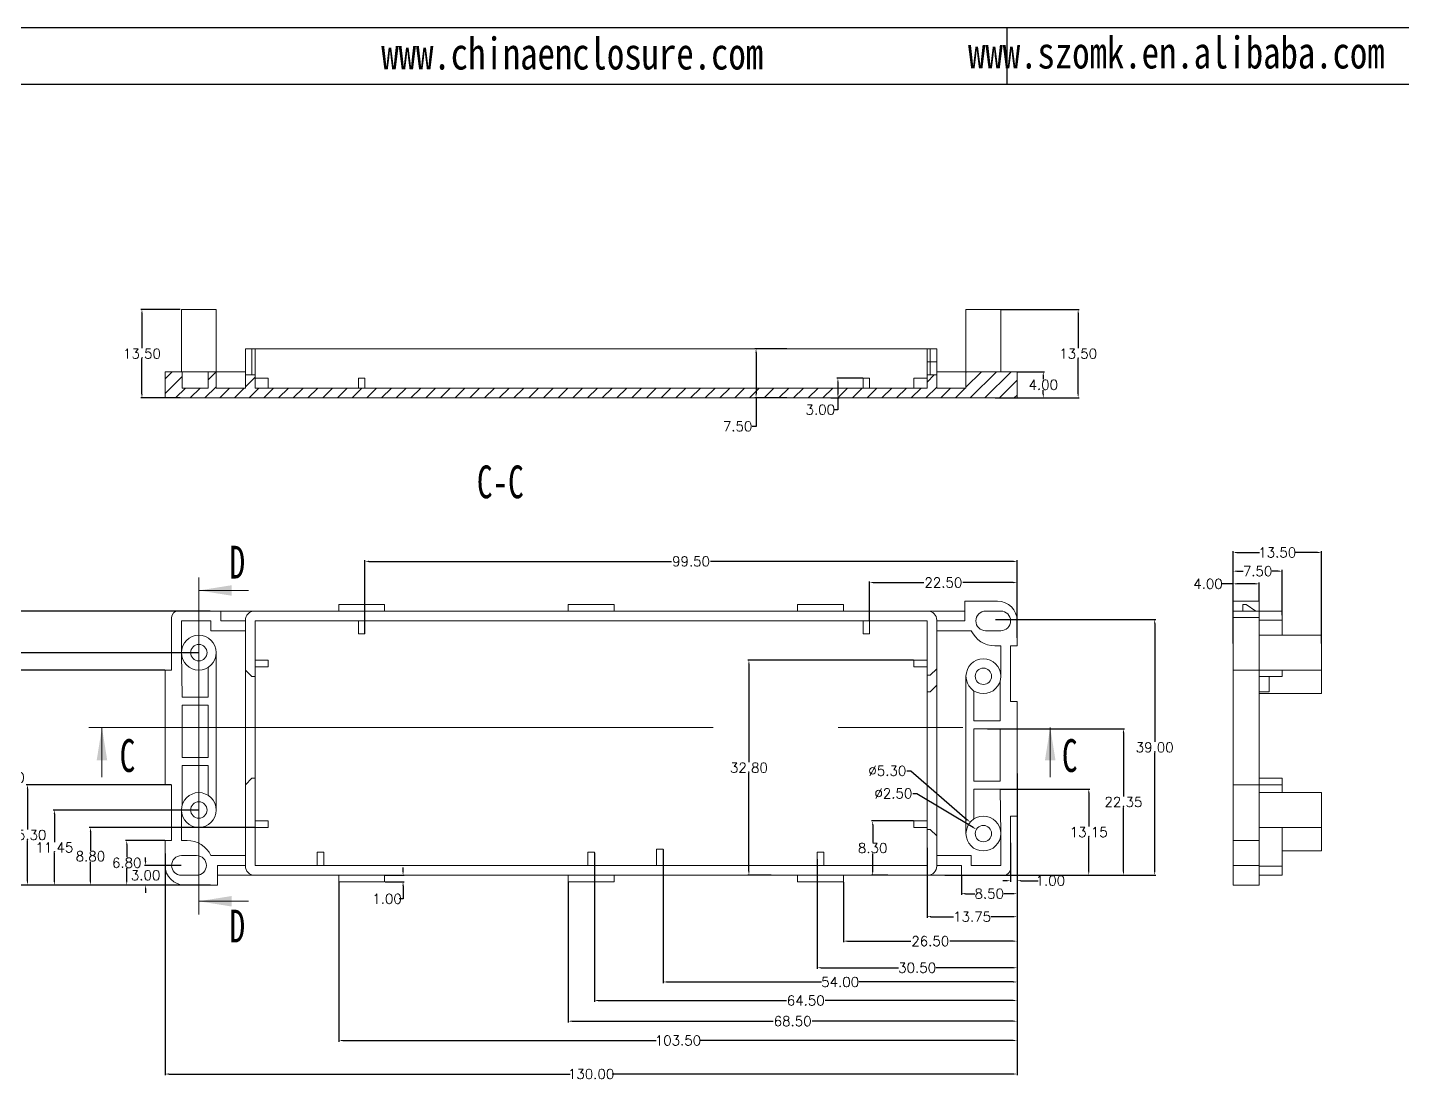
# Model space of a CAD drawing. Header units: inches. Extents: x 1696 to 3185, y 390 to 766.
# Drawn here: x 2166.4 to 2376.2, y 591.9 to 752.5 of the extents above; entities that cross this region are included whole.
import ezdxf

# ---------------------------------------------------------------- set-up
doc = ezdxf.new("R2010")
doc.units = ezdxf.units.IN
doc.header["$LTSCALE"] = 15
doc.linetypes.add('CENTER', pattern=[10.16, 6.35, -1.27, 1.27, -1.27])
doc.layers.add('文字', color=81, linetype='Continuous')
doc.styles.add('SLDTEXTSTYLE6', font='TXT', dxfattribs={"width": 0.7})
doc.styles.get("Standard").update_dxf_attribs({"font": 'txt', "bigfont": 'gbcbig.shx'})
doc.styles.add('宋体', font='', dxfattribs={"width": 0.8, "height": 3.5})
doc.styles.get('宋体').set_extended_font_data('SimSun')
doc.dimstyles.new('2', dxfattribs={"dimtxt": 1.5, "dimasz": 0.6, "dimexe": 0.18, "dimexo": 0.0625, "dimgap": 0.09, "dimtad": 0, "dimtih": 1, "dimtoh": 1, "dimzin": 0, "dimdsep": 46, "dimtxsty": 'Standard', "dimcen": 0, "dimadec": 0, "dimazin": 2, "dimtfac": 1, "dimtofl": 0, "dimtmove": 0, "dimatfit": 3, "dimfxl": 1, "dimtolj": 1, "dimtzin": 0, "dimarcsym": 0})

# ---------------------------------------------------------------- blocks, each defined once
blk = doc.blocks.new('*D317')
at = {"color": 0, "lineweight": -2}
for p, q in [((2350.31, 667.64), (2348.58, 667.64)), ((2350.31, 665.05), (2350.31, 667.82)), ((2353.71, 667.64), (2350.91, 667.64)), ((2354.31, 665.05), (2354.31, 667.82))]:
    blk.add_line(p, q, dxfattribs=at)
at = {"color": 0}
for points in [[(2350.91, 667.74), (2350.91, 667.54), (2350.31, 667.64)], [(2353.71, 667.74), (2353.71, 667.54), (2354.31, 667.64)]]:
    blk.add_solid(points, dxfattribs=at)
at = {"layer": 'Defpoints', "color": 0}
for p in [(2354.31, 667.64), (2350.31, 664.99), (2354.31, 664.99)]:
    blk.add_point(p, dxfattribs=at)
at = {"color": 0, "insert": (2346.49, 667.64), "char_height": 1.5, "attachment_point": 5}
blk.add_mtext('\\A1;4.00', dxfattribs=at)
blk = doc.blocks.new('*D318')
at = {"color": 0, "lineweight": -2}
for p, q in [((2350.31, 661.59), (2350.31, 669.75)), ((2350.91, 669.57), (2351.85, 669.57)), ((2357.21, 669.57), (2356.28, 669.57)), ((2357.81, 662.85), (2357.81, 669.75))]:
    blk.add_line(p, q, dxfattribs=at)
at = {"color": 0}
for points in [[(2350.91, 669.67), (2350.91, 669.47), (2350.31, 669.57)], [(2357.21, 669.67), (2357.21, 669.47), (2357.81, 669.57)]]:
    blk.add_solid(points, dxfattribs=at)
at = {"layer": 'Defpoints', "color": 0}
for p in [(2357.81, 669.57), (2350.31, 661.52), (2357.81, 662.79)]:
    blk.add_point(p, dxfattribs=at)
at = {"color": 0, "insert": (2354.06, 669.57), "char_height": 1.5, "attachment_point": 5}
blk.add_mtext('\\A1;7.50', dxfattribs=at)
blk = doc.blocks.new('*D319')
at = {"color": 0, "lineweight": -2}
for p, q in [((2350.31, 658.55), (2350.31, 672.6)), ((2350.91, 672.42), (2354.35, 672.42)), ((2363.21, 672.42), (2359.78, 672.42)), ((2363.81, 658.55), (2363.81, 672.6))]:
    blk.add_line(p, q, dxfattribs=at)
at = {"color": 0}
for points in [[(2350.91, 672.52), (2350.91, 672.32), (2350.31, 672.42)], [(2363.21, 672.52), (2363.21, 672.32), (2363.81, 672.42)]]:
    blk.add_solid(points, dxfattribs=at)
at = {"layer": 'Defpoints', "color": 0}
for p in [(2363.81, 672.42), (2350.31, 658.49), (2363.81, 658.49)]:
    blk.add_point(p, dxfattribs=at)
at = {"color": 0, "insert": (2357.06, 672.42), "char_height": 1.5, "attachment_point": 5}
blk.add_mtext('\\A1;13.50', dxfattribs=at)
blk = doc.blocks.new('*D325')
at = {"color": 0, "lineweight": -2}
for p, q in [((2294.87, 662.05), (2294.87, 668.01)), ((2295.47, 667.83), (2303.16, 667.83)), ((2316.77, 667.83), (2309.09, 667.83)), ((2317.37, 660.15), (2317.37, 668.01))]:
    blk.add_line(p, q, dxfattribs=at)
at = {"color": 0}
for points in [[(2295.47, 667.93), (2295.47, 667.73), (2294.87, 667.83)], [(2316.77, 667.93), (2316.77, 667.73), (2317.37, 667.83)]]:
    blk.add_solid(points, dxfattribs=at)
at = {"layer": 'Defpoints', "color": 0}
for p in [(2294.87, 667.83), (2294.87, 661.99), (2317.37, 660.09)]:
    blk.add_point(p, dxfattribs=at)
at = {"color": 0, "insert": (2306.12, 667.83), "char_height": 1.5, "attachment_point": 5}
blk.add_mtext('\\A1;22.50', dxfattribs=at)
blk = doc.blocks.new('*D326')
at = {"color": 0, "lineweight": -2}
for p, q in [((2217.87, 660.05), (2217.87, 671.24)), ((2218.47, 671.06), (2264.66, 671.06)), ((2316.77, 671.06), (2270.59, 671.06)), ((2317.37, 659.4), (2317.37, 671.24))]:
    blk.add_line(p, q, dxfattribs=at)
at = {"color": 0}
for points in [[(2218.47, 671.16), (2218.47, 670.96), (2217.87, 671.06)], [(2316.77, 671.16), (2316.77, 670.96), (2317.37, 671.06)]]:
    blk.add_solid(points, dxfattribs=at)
at = {"layer": 'Defpoints', "color": 0}
for p in [(2217.87, 671.06), (2217.87, 659.99), (2317.37, 659.33)]:
    blk.add_point(p, dxfattribs=at)
at = {"color": 0, "insert": (2267.62, 671.06), "char_height": 1.5, "attachment_point": 5}
blk.add_mtext('\\A1;99.50', dxfattribs=at)
blk = doc.blocks.new('*D327')
at = {"color": 0, "lineweight": -2}
for p, q in [((2317.37, 632.13), (2317.37, 622.18)), ((2316.37, 628.13), (2316.37, 622.18)), ((2315.77, 622.36), (2315.17, 622.36)), ((2317.97, 622.36), (2320.6, 622.36))]:
    blk.add_line(p, q, dxfattribs=at)
at = {"color": 0}
for points in [[(2315.77, 622.46), (2315.77, 622.26), (2316.37, 622.36)], [(2317.97, 622.46), (2317.97, 622.26), (2317.37, 622.36)]]:
    blk.add_solid(points, dxfattribs=at)
at = {"layer": 'Defpoints', "color": 0}
for p in [(2317.37, 632.19), (2316.37, 628.19), (2316.37, 622.36)]:
    blk.add_point(p, dxfattribs=at)
at = {"color": 0, "insert": (2322.44, 622.36), "char_height": 1.5, "attachment_point": 5}
blk.add_mtext('\\A1;1.00', dxfattribs=at)
blk = doc.blocks.new('*D328')
at = {"color": 0, "lineweight": -2}
for p, q in [((2317.37, 635.96), (2317.37, 620.2)), ((2308.87, 623.13), (2308.87, 620.2)), ((2309.47, 620.38), (2310.91, 620.38)), ((2316.77, 620.38), (2315.34, 620.38))]:
    blk.add_line(p, q, dxfattribs=at)
at = {"color": 0}
for points in [[(2309.47, 620.48), (2309.47, 620.28), (2308.87, 620.38)], [(2316.77, 620.48), (2316.77, 620.28), (2317.37, 620.38)]]:
    blk.add_solid(points, dxfattribs=at)
at = {"layer": 'Defpoints', "color": 0}
for p in [(2317.37, 636.02), (2308.87, 623.19), (2308.87, 620.38)]:
    blk.add_point(p, dxfattribs=at)
at = {"color": 0, "insert": (2313.12, 620.38), "char_height": 1.5, "attachment_point": 5}
blk.add_mtext('\\A1;8.50', dxfattribs=at)
blk = doc.blocks.new('*D329')
at = {"color": 0, "lineweight": -2}
for p, q in [((2317.37, 634.78), (2317.37, 616.69)), ((2303.62, 627.38), (2303.62, 616.69)), ((2304.22, 616.87), (2307.66, 616.87)), ((2316.77, 616.87), (2313.34, 616.87))]:
    blk.add_line(p, q, dxfattribs=at)
at = {"color": 0}
for points in [[(2304.22, 616.97), (2304.22, 616.77), (2303.62, 616.87)], [(2316.77, 616.97), (2316.77, 616.77), (2317.37, 616.87)]]:
    blk.add_solid(points, dxfattribs=at)
at = {"layer": 'Defpoints', "color": 0}
for p in [(2317.37, 634.84), (2303.62, 627.44), (2303.62, 616.87)]:
    blk.add_point(p, dxfattribs=at)
at = {"color": 0, "insert": (2310.5, 616.87), "char_height": 1.5, "attachment_point": 5}
blk.add_mtext('\\A1;13.75', dxfattribs=at)
blk = doc.blocks.new('*D330')
at = {"color": 0, "lineweight": -2}
for p, q in [((2317.37, 634.78), (2317.37, 612.96)), ((2290.87, 622.13), (2290.87, 612.96)), ((2291.47, 613.14), (2301.16, 613.14)), ((2316.77, 613.14), (2307.09, 613.14))]:
    blk.add_line(p, q, dxfattribs=at)
at = {"color": 0}
for points in [[(2291.47, 613.24), (2291.47, 613.04), (2290.87, 613.14)], [(2316.77, 613.24), (2316.77, 613.04), (2317.37, 613.14)]]:
    blk.add_solid(points, dxfattribs=at)
at = {"layer": 'Defpoints', "color": 0}
for p in [(2317.37, 634.84), (2290.87, 622.19), (2290.87, 613.14)]:
    blk.add_point(p, dxfattribs=at)
at = {"color": 0, "insert": (2304.12, 613.14), "char_height": 1.5, "attachment_point": 5}
blk.add_mtext('\\A1;26.50', dxfattribs=at)
blk = doc.blocks.new('*D331')
at = {"color": 0, "lineweight": -2}
for p, q in [((2317.37, 635.96), (2317.37, 608.9)), ((2286.87, 625.63), (2286.87, 608.9)), ((2287.47, 609.08), (2299.28, 609.08)), ((2316.77, 609.08), (2304.96, 609.08))]:
    blk.add_line(p, q, dxfattribs=at)
at = {"color": 0}
for points in [[(2287.47, 609.18), (2287.47, 608.98), (2286.87, 609.08)], [(2316.77, 609.18), (2316.77, 608.98), (2317.37, 609.08)]]:
    blk.add_solid(points, dxfattribs=at)
at = {"layer": 'Defpoints', "color": 0}
for p in [(2317.37, 636.02), (2286.87, 625.69), (2286.87, 609.08)]:
    blk.add_point(p, dxfattribs=at)
at = {"color": 0, "insert": (2302.12, 609.08), "char_height": 1.5, "attachment_point": 5}
blk.add_mtext('\\A1;30.50', dxfattribs=at)
blk = doc.blocks.new('*D332')
at = {"color": 0, "lineweight": -2}
for p, q in [((2317.37, 634.72), (2317.37, 606.73)), ((2263.37, 627.13), (2263.37, 606.73)), ((2263.97, 606.91), (2287.53, 606.91)), ((2316.77, 606.91), (2293.21, 606.91))]:
    blk.add_line(p, q, dxfattribs=at)
at = {"color": 0}
for points in [[(2263.97, 607.01), (2263.97, 606.81), (2263.37, 606.91)], [(2316.77, 607.01), (2316.77, 606.81), (2317.37, 606.91)]]:
    blk.add_solid(points, dxfattribs=at)
at = {"layer": 'Defpoints', "color": 0}
for p in [(2317.37, 634.78), (2263.37, 627.19), (2263.37, 606.91)]:
    blk.add_point(p, dxfattribs=at)
at = {"color": 0, "insert": (2290.37, 606.91), "char_height": 1.5, "attachment_point": 5}
blk.add_mtext('\\A1;54.00', dxfattribs=at)
blk = doc.blocks.new('*D333')
at = {"color": 0, "lineweight": -2}
for p, q in [((2317.37, 635.96), (2317.37, 603.9)), ((2252.87, 626.63), (2252.87, 603.9)), ((2253.47, 604.08), (2282.16, 604.08)), ((2316.77, 604.08), (2288.09, 604.08))]:
    blk.add_line(p, q, dxfattribs=at)
at = {"color": 0}
for points in [[(2253.47, 604.18), (2253.47, 603.98), (2252.87, 604.08)], [(2316.77, 604.18), (2316.77, 603.98), (2317.37, 604.08)]]:
    blk.add_solid(points, dxfattribs=at)
at = {"layer": 'Defpoints', "color": 0}
for p in [(2317.37, 636.02), (2252.87, 626.69), (2252.87, 604.08)]:
    blk.add_point(p, dxfattribs=at)
at = {"color": 0, "insert": (2285.12, 604.08), "char_height": 1.5, "attachment_point": 5}
blk.add_mtext('\\A1;64.50', dxfattribs=at)
blk = doc.blocks.new('*D334')
at = {"color": 0, "lineweight": -2}
for p, q in [((2317.37, 638.73), (2317.37, 600.75)), ((2248.87, 622.13), (2248.87, 600.75)), ((2249.47, 600.93), (2280.16, 600.93)), ((2316.77, 600.93), (2286.09, 600.93))]:
    blk.add_line(p, q, dxfattribs=at)
at = {"color": 0}
for points in [[(2249.47, 601.03), (2249.47, 600.83), (2248.87, 600.93)], [(2316.77, 601.03), (2316.77, 600.83), (2317.37, 600.93)]]:
    blk.add_solid(points, dxfattribs=at)
at = {"layer": 'Defpoints', "color": 0}
for p in [(2317.37, 638.79), (2248.87, 622.19), (2248.87, 600.93)]:
    blk.add_point(p, dxfattribs=at)
at = {"color": 0, "insert": (2283.12, 600.93), "char_height": 1.5, "attachment_point": 5}
blk.add_mtext('\\A1;68.50', dxfattribs=at)
blk = doc.blocks.new('*D335')
at = {"color": 0, "lineweight": -2}
for p, q in [((2317.37, 635.96), (2317.37, 597.8)), ((2213.87, 622.13), (2213.87, 597.8)), ((2214.47, 597.98), (2262.28, 597.98)), ((2316.77, 597.98), (2268.96, 597.98))]:
    blk.add_line(p, q, dxfattribs=at)
at = {"color": 0}
for points in [[(2214.47, 598.08), (2214.47, 597.88), (2213.87, 597.98)], [(2316.77, 598.08), (2316.77, 597.88), (2317.37, 597.98)]]:
    blk.add_solid(points, dxfattribs=at)
at = {"layer": 'Defpoints', "color": 0}
for p in [(2317.37, 636.02), (2213.87, 622.19), (2213.87, 597.98)]:
    blk.add_point(p, dxfattribs=at)
at = {"color": 0, "insert": (2265.62, 597.98), "char_height": 1.5, "attachment_point": 5}
blk.add_mtext('\\A1;103.50', dxfattribs=at)
blk = doc.blocks.new('*D336')
at = {"color": 0, "lineweight": -2}
for p, q in [((2317.37, 635.9), (2317.37, 592.69)), ((2187.37, 626.53), (2187.37, 592.69)), ((2187.97, 592.87), (2249.16, 592.87)), ((2316.77, 592.87), (2255.59, 592.87))]:
    blk.add_line(p, q, dxfattribs=at)
at = {"color": 0}
for points in [[(2187.97, 592.97), (2187.97, 592.77), (2187.37, 592.87)], [(2316.77, 592.97), (2316.77, 592.77), (2317.37, 592.87)]]:
    blk.add_solid(points, dxfattribs=at)
at = {"layer": 'Defpoints', "color": 0}
for p in [(2317.37, 635.96), (2187.37, 626.59), (2317.37, 592.87)]:
    blk.add_point(p, dxfattribs=at)
at = {"color": 0, "insert": (2252.37, 592.87), "char_height": 1.5, "attachment_point": 5}
blk.add_mtext('\\A1;130.00', dxfattribs=at)
blk = doc.blocks.new('*D337')
at = {"color": 0, "lineweight": -2}
for p, q in [((2220.93, 623.19), (2223.86, 623.19)), ((2223.68, 623.79), (2223.68, 624.39)), ((2220.93, 622.19), (2223.86, 622.19)), ((2223.68, 621.59), (2223.68, 619.6)), ((2223.68, 619.6), (2223.08, 619.6))]:
    blk.add_line(p, q, dxfattribs=at)
at = {"color": 0}
for points in [[(2223.58, 623.79), (2223.78, 623.79), (2223.68, 623.19)], [(2223.58, 621.59), (2223.78, 621.59), (2223.68, 622.19)]]:
    blk.add_solid(points, dxfattribs=at)
at = {"layer": 'Defpoints', "color": 0}
for p in [(2220.87, 623.19), (2220.87, 622.19), (2223.68, 622.19)]:
    blk.add_point(p, dxfattribs=at)
at = {"color": 0, "insert": (2221.24, 619.6), "char_height": 1.5, "attachment_point": 5}
blk.add_mtext('\\A1;1.00', dxfattribs=at)
blk = doc.blocks.new('*D338')
at = {"color": 0, "lineweight": -2}
for p, q in [((2201.06, 630.49), (2175.8, 630.49)), ((2175.98, 629.89), (2175.98, 626.93)), ((2175.98, 622.29), (2175.98, 625.25)), ((2190.31, 621.69), (2175.8, 621.69))]:
    blk.add_line(p, q, dxfattribs=at)
at = {"color": 0}
for points in [[(2175.88, 629.89), (2176.08, 629.89), (2175.98, 630.49)], [(2175.88, 622.29), (2176.08, 622.29), (2175.98, 621.69)]]:
    blk.add_solid(points, dxfattribs=at)
at = {"layer": 'Defpoints', "color": 0}
for p in [(2175.98, 630.49), (2201.12, 630.49), (2190.37, 621.69)]:
    blk.add_point(p, dxfattribs=at)
at = {"color": 0, "insert": (2175.98, 626.09), "char_height": 1.5, "attachment_point": 5}
blk.add_mtext('\\A1;8.80', dxfattribs=at)
blk = doc.blocks.new('*D339')
at = {"color": 0, "lineweight": -2}
for p, q in [((2184.4, 625.29), (2184.4, 625.89)), ((2189.81, 624.69), (2184.22, 624.69)), ((2191.41, 621.69), (2184.22, 621.69)), ((2184.4, 621.09), (2184.4, 620.49))]:
    blk.add_line(p, q, dxfattribs=at)
at = {"color": 0}
for points in [[(2184.3, 625.29), (2184.5, 625.29), (2184.4, 624.69)], [(2184.3, 621.09), (2184.5, 621.09), (2184.4, 621.69)]]:
    blk.add_solid(points, dxfattribs=at)
at = {"layer": 'Defpoints', "color": 0}
for p in [(2184.4, 624.69), (2189.87, 624.69), (2191.47, 621.69)]:
    blk.add_point(p, dxfattribs=at)
at = {"color": 0, "insert": (2184.4, 623.19), "char_height": 1.5, "attachment_point": 5}
blk.add_mtext('\\A1;3.00', dxfattribs=at)
blk = doc.blocks.new('*D340')
at = {"color": 0, "lineweight": -2}
for p, q in [((2187.31, 628.49), (2181.34, 628.49)), ((2181.52, 627.89), (2181.52, 625.93)), ((2181.52, 622.29), (2181.52, 624.25)), ((2193.3, 621.69), (2181.34, 621.69))]:
    blk.add_line(p, q, dxfattribs=at)
at = {"color": 0}
for points in [[(2181.42, 627.89), (2181.62, 627.89), (2181.52, 628.49)], [(2181.42, 622.29), (2181.62, 622.29), (2181.52, 621.69)]]:
    blk.add_solid(points, dxfattribs=at)
at = {"layer": 'Defpoints', "color": 0}
for p in [(2181.52, 628.49), (2187.37, 628.49), (2193.36, 621.69)]:
    blk.add_point(p, dxfattribs=at)
at = {"color": 0, "insert": (2181.52, 625.09), "char_height": 1.5, "attachment_point": 5}
blk.add_mtext('\\A1;6.80', dxfattribs=at)
blk = doc.blocks.new('*D341')
at = {"color": 0, "lineweight": -2}
for p, q in [((2192.46, 633.14), (2170.3, 633.14)), ((2170.48, 632.54), (2170.48, 628.26)), ((2170.48, 622.29), (2170.48, 626.58)), ((2194.3, 621.69), (2170.3, 621.69))]:
    blk.add_line(p, q, dxfattribs=at)
at = {"color": 0}
for points in [[(2170.38, 632.54), (2170.58, 632.54), (2170.48, 633.14)], [(2170.38, 622.29), (2170.58, 622.29), (2170.48, 621.69)]]:
    blk.add_solid(points, dxfattribs=at)
at = {"layer": 'Defpoints', "color": 0}
for p in [(2170.48, 633.14), (2192.52, 633.14), (2194.36, 621.69)]:
    blk.add_point(p, dxfattribs=at)
at = {"color": 0, "insert": (2170.48, 627.42), "char_height": 1.5, "attachment_point": 5}
blk.add_mtext('\\A1;11.45', dxfattribs=at)
blk = doc.blocks.new('*D342')
at = {"color": 0, "lineweight": -2}
for p, q in [((2188.31, 636.99), (2166.19, 636.99)), ((2166.37, 636.39), (2166.37, 630.18)), ((2166.37, 622.29), (2166.37, 628.5)), ((2193.3, 621.69), (2166.19, 621.69))]:
    blk.add_line(p, q, dxfattribs=at)
at = {"color": 0}
for points in [[(2166.27, 636.39), (2166.47, 636.39), (2166.37, 636.99)], [(2166.27, 622.29), (2166.47, 622.29), (2166.37, 621.69)]]:
    blk.add_solid(points, dxfattribs=at)
at = {"layer": 'Defpoints', "color": 0}
for p in [(2166.37, 636.99), (2188.37, 636.99), (2193.36, 621.69)]:
    blk.add_point(p, dxfattribs=at)
at = {"color": 0, "insert": (2166.37, 629.34), "char_height": 1.5, "attachment_point": 5}
blk.add_mtext('\\A1;15.30', dxfattribs=at)
blk = doc.blocks.new('*D343')
at = {"color": 0, "lineweight": -2}
for p, q in [((2187.31, 654.49), (2162.9, 654.49)), ((2163.08, 653.89), (2163.08, 638.93)), ((2163.08, 622.29), (2163.08, 637.25)), ((2193.23, 621.69), (2162.9, 621.69))]:
    blk.add_line(p, q, dxfattribs=at)
at = {"color": 0}
for points in [[(2162.98, 653.89), (2163.18, 653.89), (2163.08, 654.49)], [(2162.98, 622.29), (2163.18, 622.29), (2163.08, 621.69)]]:
    blk.add_solid(points, dxfattribs=at)
at = {"layer": 'Defpoints', "color": 0}
for p in [(2163.08, 654.49), (2187.37, 654.49), (2193.3, 621.69)]:
    blk.add_point(p, dxfattribs=at)
at = {"color": 0, "insert": (2163.08, 638.09), "char_height": 1.5, "attachment_point": 5}
blk.add_mtext('\\A1;32.80', dxfattribs=at)
blk = doc.blocks.new('*D344')
at = {"color": 0, "lineweight": -2}
for p, q in [((2192.46, 657.14), (2156.9, 657.14)), ((2157.08, 656.54), (2157.08, 640.26)), ((2157.08, 622.29), (2157.08, 638.58)), ((2193.3, 621.69), (2156.9, 621.69))]:
    blk.add_line(p, q, dxfattribs=at)
at = {"color": 0}
for points in [[(2156.98, 656.54), (2157.18, 656.54), (2157.08, 657.14)], [(2156.98, 622.29), (2157.18, 622.29), (2157.08, 621.69)]]:
    blk.add_solid(points, dxfattribs=at)
at = {"layer": 'Defpoints', "color": 0}
for p in [(2157.08, 657.14), (2192.52, 657.14), (2193.36, 621.69)]:
    blk.add_point(p, dxfattribs=at)
at = {"color": 0, "insert": (2157.08, 639.42), "char_height": 1.5, "attachment_point": 5}
blk.add_mtext('\\A1;35.45', dxfattribs=at)
blk = doc.blocks.new('*D345')
at = {"color": 0, "lineweight": -2}
for p, q in [((2194.24, 663.49), (2151.18, 663.49)), ((2151.36, 662.89), (2151.36, 643.43)), ((2151.36, 622.29), (2151.36, 641.75)), ((2194.24, 621.69), (2151.18, 621.69))]:
    blk.add_line(p, q, dxfattribs=at)
at = {"color": 0}
for points in [[(2151.26, 662.89), (2151.46, 662.89), (2151.36, 663.49)], [(2151.26, 622.29), (2151.46, 622.29), (2151.36, 621.69)]]:
    blk.add_solid(points, dxfattribs=at)
at = {"layer": 'Defpoints', "color": 0}
for p in [(2151.36, 663.49), (2194.3, 663.49), (2194.3, 621.69)]:
    blk.add_point(p, dxfattribs=at)
at = {"color": 0, "insert": (2151.36, 642.59), "char_height": 1.5, "attachment_point": 5}
blk.add_mtext('\\A1;41.80', dxfattribs=at)
blk = doc.blocks.new('*D346')
at = {"color": 0, "lineweight": -2}
for p, q in [((2314.83, 636.34), (2328.48, 636.34)), ((2328.3, 635.74), (2328.3, 630.61)), ((2328.3, 623.79), (2328.3, 628.93)), ((2312.18, 623.19), (2328.48, 623.19))]:
    blk.add_line(p, q, dxfattribs=at)
at = {"color": 0}
for points in [[(2328.2, 635.74), (2328.4, 635.74), (2328.3, 636.34)], [(2328.2, 623.79), (2328.4, 623.79), (2328.3, 623.19)]]:
    blk.add_solid(points, dxfattribs=at)
at = {"layer": 'Defpoints', "color": 0}
for p in [(2314.77, 636.34), (2328.3, 636.34), (2312.12, 623.19)]:
    blk.add_point(p, dxfattribs=at)
at = {"color": 0, "insert": (2328.3, 629.77), "char_height": 1.5, "attachment_point": 5}
blk.add_mtext('\\A1;13.15', dxfattribs=at)
blk = doc.blocks.new('*D347')
at = {"color": 0, "lineweight": -2}
for p, q in [((2312.83, 645.54), (2333.77, 645.54)), ((2333.59, 644.94), (2333.59, 635.21)), ((2333.59, 623.79), (2333.59, 633.53)), ((2310.97, 623.19), (2333.77, 623.19))]:
    blk.add_line(p, q, dxfattribs=at)
at = {"color": 0}
for points in [[(2333.49, 644.94), (2333.69, 644.94), (2333.59, 645.54)], [(2333.49, 623.79), (2333.69, 623.79), (2333.59, 623.19)]]:
    blk.add_solid(points, dxfattribs=at)
at = {"layer": 'Defpoints', "color": 0}
for p in [(2312.77, 645.54), (2333.59, 645.54), (2310.91, 623.19)]:
    blk.add_point(p, dxfattribs=at)
at = {"color": 0, "insert": (2333.59, 634.37), "char_height": 1.5, "attachment_point": 5}
blk.add_mtext('\\A1;22.35', dxfattribs=at)
blk = doc.blocks.new('*D348')
at = {"color": 0, "lineweight": -2}
for p, q in [((2314.05, 662.19), (2338.54, 662.19)), ((2338.36, 661.59), (2338.36, 643.53)), ((2338.36, 623.79), (2338.36, 641.85)), ((2306.36, 623.19), (2338.54, 623.19))]:
    blk.add_line(p, q, dxfattribs=at)
at = {"color": 0}
for points in [[(2338.26, 661.59), (2338.46, 661.59), (2338.36, 662.19)], [(2338.26, 623.79), (2338.46, 623.79), (2338.36, 623.19)]]:
    blk.add_solid(points, dxfattribs=at)
at = {"layer": 'Defpoints', "color": 0}
for p in [(2313.99, 662.19), (2306.3, 623.19), (2338.36, 623.19)]:
    blk.add_point(p, dxfattribs=at)
at = {"color": 0, "insert": (2338.36, 642.69), "char_height": 1.5, "attachment_point": 5}
blk.add_mtext('\\A1;39.00', dxfattribs=at)
blk = doc.blocks.new('*D349')
at = {"color": 0, "lineweight": -2}
for p, q in [((2301.46, 635.67), (2302.06, 635.67)), ((2302.06, 635.67), (2310.64, 630.5))]:
    blk.add_line(p, q, dxfattribs=at)
at = {"color": 0}
blk.add_solid([(2310.69, 630.58), (2310.58, 630.41), (2311.15, 630.19)], dxfattribs=at)
at = {"layer": 'Defpoints', "color": 0}
for p in [(2311.15, 630.19), (2313.29, 628.9)]:
    blk.add_point(p, dxfattribs=at)
at = {"color": 0, "insert": (2298.49, 635.67), "char_height": 1.5, "attachment_point": 5}
blk.add_mtext('\\A1;∅2.50', dxfattribs=at)
blk = doc.blocks.new('*D350')
at = {"color": 0, "lineweight": -2}
for p, q in [((2300.53, 639.11), (2301.13, 639.11)), ((2301.13, 639.11), (2309.76, 631.66))]:
    blk.add_line(p, q, dxfattribs=at)
at = {"color": 0}
blk.add_solid([(2309.83, 631.74), (2309.69, 631.59), (2310.21, 631.27)], dxfattribs=at)
at = {"layer": 'Defpoints', "color": 0}
for p in [(2310.21, 631.27), (2314.23, 627.81)]:
    blk.add_point(p, dxfattribs=at)
at = {"color": 0, "insert": (2297.57, 639.11), "char_height": 1.5, "attachment_point": 5}
blk.add_mtext('\\A1;∅5.30', dxfattribs=at)
blk = doc.blocks.new('*D351')
at = {"color": 0, "lineweight": -2}
for p, q in [((2301.56, 631.49), (2295.15, 631.49)), ((2295.33, 630.89), (2295.33, 628.18)), ((2295.33, 623.79), (2295.33, 626.5)), ((2297.62, 623.19), (2295.15, 623.19))]:
    blk.add_line(p, q, dxfattribs=at)
at = {"color": 0}
for points in [[(2295.23, 630.89), (2295.43, 630.89), (2295.33, 631.49)], [(2295.23, 623.79), (2295.43, 623.79), (2295.33, 623.19)]]:
    blk.add_solid(points, dxfattribs=at)
at = {"layer": 'Defpoints', "color": 0}
for p in [(2295.33, 631.49), (2301.62, 631.49), (2297.68, 623.19)]:
    blk.add_point(p, dxfattribs=at)
at = {"color": 0, "insert": (2295.33, 627.34), "char_height": 1.5, "attachment_point": 5}
blk.add_mtext('\\A1;8.30', dxfattribs=at)
blk = doc.blocks.new('*D352')
at = {"color": 0, "lineweight": -2}
for p, q in [((2301.56, 655.99), (2276.27, 655.99)), ((2276.45, 655.39), (2276.45, 640.43)), ((2276.45, 623.79), (2276.45, 638.75)), ((2279.83, 623.19), (2276.27, 623.19))]:
    blk.add_line(p, q, dxfattribs=at)
at = {"color": 0}
for points in [[(2276.35, 655.39), (2276.55, 655.39), (2276.45, 655.99)], [(2276.35, 623.79), (2276.55, 623.79), (2276.45, 623.19)]]:
    blk.add_solid(points, dxfattribs=at)
at = {"layer": 'Defpoints', "color": 0}
for p in [(2276.45, 655.99), (2301.62, 655.99), (2279.89, 623.19)]:
    blk.add_point(p, dxfattribs=at)
at = {"color": 0, "insert": (2276.45, 639.59), "char_height": 1.5, "attachment_point": 5}
blk.add_mtext('\\A1;32.80', dxfattribs=at)
blk = doc.blocks.new('*D353')
at = {"color": 0, "lineweight": -2}
for p, q in [((2317.43, 700), (2321.54, 700)), ((2321.36, 699.4), (2321.36, 698.84)), ((2321.36, 696.6), (2321.36, 697.16)), ((2317.43, 696), (2321.54, 696))]:
    blk.add_line(p, q, dxfattribs=at)
at = {"color": 0}
for points in [[(2321.26, 699.4), (2321.46, 699.4), (2321.36, 700)], [(2321.26, 696.6), (2321.46, 696.6), (2321.36, 696)]]:
    blk.add_solid(points, dxfattribs=at)
at = {"layer": 'Defpoints', "color": 0}
for p in [(2317.37, 700), (2321.36, 700), (2317.37, 696)]:
    blk.add_point(p, dxfattribs=at)
at = {"color": 0, "insert": (2321.36, 698), "char_height": 1.5, "attachment_point": 5}
blk.add_mtext('\\A1;4.00', dxfattribs=at)
blk = doc.blocks.new('*D354')
at = {"color": 0, "lineweight": -2}
for p, q in [((2314.93, 709.5), (2326.86, 709.5)), ((2326.68, 708.9), (2326.68, 703.59)), ((2326.68, 696.6), (2326.68, 701.91)), ((2314.03, 696), (2326.86, 696))]:
    blk.add_line(p, q, dxfattribs=at)
at = {"color": 0}
for points in [[(2326.58, 708.9), (2326.78, 708.9), (2326.68, 709.5)], [(2326.58, 696.6), (2326.78, 696.6), (2326.68, 696)]]:
    blk.add_solid(points, dxfattribs=at)
at = {"layer": 'Defpoints', "color": 0}
for p in [(2314.87, 709.5), (2326.68, 709.5), (2313.97, 696)]:
    blk.add_point(p, dxfattribs=at)
at = {"color": 0, "insert": (2326.68, 702.75), "char_height": 1.5, "attachment_point": 5}
blk.add_mtext('\\A1;13.50', dxfattribs=at)
blk = doc.blocks.new('*D355')
at = {"color": 0, "lineweight": -2}
for p, q in [((2293.81, 699), (2289.85, 699)), ((2290.03, 698.4), (2290.03, 696.6)), ((2288.93, 696), (2290.21, 696)), ((2290.03, 696), (2290.03, 694.2)), ((2290.03, 694.2), (2289.43, 694.2))]:
    blk.add_line(p, q, dxfattribs=at)
at = {"color": 0}
for points in [[(2289.93, 698.4), (2290.13, 698.4), (2290.03, 699)], [(2289.93, 696.6), (2290.13, 696.6), (2290.03, 696)]]:
    blk.add_solid(points, dxfattribs=at)
at = {"layer": 'Defpoints', "color": 0}
for p in [(2290.03, 699), (2293.87, 699), (2288.86, 696)]:
    blk.add_point(p, dxfattribs=at)
at = {"color": 0, "insert": (2287.34, 694.2), "char_height": 1.5, "attachment_point": 5}
blk.add_mtext('\\A1;3.00', dxfattribs=at)
blk = doc.blocks.new('*D356')
at = {"color": 0, "lineweight": -2}
for p, q in [((2282.22, 703.5), (2277.36, 703.5)), ((2277.54, 702.9), (2277.54, 696.6)), ((2282.22, 696), (2277.36, 696)), ((2277.54, 696), (2277.54, 691.66)), ((2277.54, 691.66), (2276.94, 691.66))]:
    blk.add_line(p, q, dxfattribs=at)
at = {"color": 0}
for points in [[(2277.44, 702.9), (2277.64, 702.9), (2277.54, 703.5)], [(2277.44, 696.6), (2277.64, 696.6), (2277.54, 696)]]:
    blk.add_solid(points, dxfattribs=at)
at = {"layer": 'Defpoints', "color": 0}
for p in [(2277.54, 703.5), (2282.28, 703.5), (2282.28, 696)]:
    blk.add_point(p, dxfattribs=at)
at = {"color": 0, "insert": (2274.72, 691.66), "char_height": 1.5, "attachment_point": 5}
blk.add_mtext('\\A1;7.50', dxfattribs=at)
blk = doc.blocks.new('*D357')
at = {"color": 0, "lineweight": -2}
for p, q in [((2189.65, 709.5), (2183.66, 709.5)), ((2183.84, 708.9), (2183.84, 703.59)), ((2183.84, 696.6), (2183.84, 701.91)), ((2189.65, 696), (2183.66, 696))]:
    blk.add_line(p, q, dxfattribs=at)
at = {"color": 0}
for points in [[(2183.74, 708.9), (2183.94, 708.9), (2183.84, 709.5)], [(2183.74, 696.6), (2183.94, 696.6), (2183.84, 696)]]:
    blk.add_solid(points, dxfattribs=at)
at = {"layer": 'Defpoints', "color": 0}
for p in [(2183.84, 709.5), (2189.71, 709.5), (2189.71, 696)]:
    blk.add_point(p, dxfattribs=at)
at = {"color": 0, "insert": (2183.84, 702.75), "char_height": 1.5, "attachment_point": 5}
blk.add_mtext('\\A1;13.50', dxfattribs=at)

msp = doc.modelspace()

# ---------------------------------------------------------------- hatches: boundary and pattern name
at = {"linetype": 'Continuous', "lineweight": 0}
h = msp.add_hatch(dxfattribs=at)
h.set_pattern_fill('ANSI31', color=4, scale=0.5, style=0)
h.paths.add_polyline_path([(2195.17, 697.499), (2195.17, 699.999), (2193.97, 699.999), (2193.97, 697.499), (2189.97, 697.499), (2189.97, 699.999), (2187.37, 699.999), (2187.37, 695.999), (2317.37, 695.999), (2317.37, 699.999), (2309.57, 699.999), (2309.57, 697.499), (2305.12, 697.499), (2305.12, 699.499), (2303.62, 699.499), (2303.62, 697.499), (2201.12, 697.499), (2201.12, 699.499), (2199.62, 699.499), (2199.62, 697.499)], flags=0)

# ---------------------------------------------------------------- linework, layer by layer
for p, q in [((2059.168, 752.493), (2572.384, 752.493)), ((2315.776, 752.493), (2315.776, 743.853)), ((2076.448, 743.853), (2563.744, 743.853))]:
    msp.add_line(p, q)
at = {"color": 7, "linetype": 'Continuous', "lineweight": 15}
for p, q in [((2189.87, 709.499), (2189.87, 699.999)), ((2189.87, 709.499), (2195.17, 709.499)), ((2195.17, 699.999), (2195.17, 709.499)), ((2309.57, 709.499), (2309.57, 699.999)), ((2309.57, 709.499), (2314.87, 709.499)), ((2314.87, 699.999), (2314.87, 709.499)), ((2199.62, 703.499), (2200.62, 703.499)), ((2199.62, 699.499), (2199.62, 703.499)), ((2200.62, 703.499), (2200.62, 699.499)), ((2201.12, 703.499), (2200.62, 703.499)), ((2201.12, 699.499), (2201.12, 703.499)), ((2303.62, 703.499), (2201.12, 703.499)), ((2304.12, 703.499), (2303.62, 703.499)), ((2303.62, 701.499), (2303.62, 703.499)), ((2304.12, 701.499), (2304.12, 703.499)), ((2304.12, 703.499), (2305.12, 703.499)), ((2305.12, 703.499), (2305.12, 701.499)), ((2303.62, 701.499), (2304.12, 701.499)), ((2303.62, 699.499), (2303.62, 701.499)), ((2304.12, 699.499), (2304.12, 701.499)), ((2304.12, 701.499), (2305.12, 701.499)), ((2305.12, 701.499), (2305.12, 699.499)), ((2187.37, 695.999), (2187.37, 699.999)), ((2189.97, 699.999), (2187.37, 699.999)), ((2189.97, 699.999), (2189.97, 697.499)), ((2193.97, 699.999), (2189.97, 699.999)), ((2193.97, 697.499), (2193.97, 699.999)), ((2195.17, 699.999), (2193.97, 699.999)), ((2195.17, 699.999), (2195.17, 697.499)), ((2195.17, 699.999), (2199.62, 699.999)), ((2199.62, 697.499), (2199.62, 699.499)), ((2201.12, 699.499), (2199.62, 699.499)), ((2201.12, 697.499), (2201.12, 699.499)), ((2201.12, 698.999), (2203.12, 698.999)), ((2203.12, 698.999), (2203.12, 697.499)), ((2216.87, 698.999), (2216.87, 697.499)), ((2216.87, 698.999), (2217.87, 698.999)), ((2217.87, 698.999), (2217.87, 697.499)), ((2293.87, 698.999), (2293.87, 697.499)), ((2293.87, 698.999), (2294.87, 698.999)), ((2294.87, 698.999), (2294.87, 697.499)), ((2301.62, 698.999), (2301.62, 697.499)), ((2303.62, 698.999), (2301.62, 698.999)), ((2303.62, 699.499), (2303.62, 697.499)), ((2305.12, 699.499), (2303.62, 699.499)), ((2309.57, 699.999), (2305.12, 699.999)), ((2305.12, 699.499), (2305.12, 697.499)), ((2309.57, 697.499), (2309.57, 699.999)), ((2317.37, 699.999), (2309.57, 699.999)), ((2317.37, 699.999), (2317.37, 695.999)), ((2189.97, 697.499), (2193.97, 697.499)), ((2195.17, 697.499), (2199.62, 697.499)), ((2201.12, 697.499), (2303.62, 697.499)), ((2305.12, 697.499), (2309.57, 697.499)), ((2187.37, 695.999), (2317.37, 695.999)), ((2195.87, 663.491), (2189.37, 663.491)), ((2195.87, 661.991), (2195.87, 663.491)), ((2201.02, 663.491), (2195.87, 663.491)), ((2303.72, 663.491), (2201.02, 663.491)), ((2213.87, 664.491), (2220.87, 664.491)), ((2213.87, 663.491), (2213.87, 664.491)), ((2220.87, 664.491), (2220.87, 663.491)), ((2248.87, 663.491), (2248.87, 664.491)), ((2248.87, 664.491), (2255.87, 664.491)), ((2255.87, 664.491), (2255.87, 663.491)), ((2283.87, 664.491), (2290.87, 664.491)), ((2283.87, 663.491), (2283.87, 664.491)), ((2290.87, 664.491), (2290.87, 663.491)), ((2309.37, 663.491), (2303.72, 663.491)), ((2309.37, 664.991), (2309.37, 661.991)), ((2314.37, 664.991), (2309.37, 664.991)), ((2314.87, 663.491), (2312.57, 663.491)), ((2350.314, 664.991), (2354.314, 664.991)), ((2350.314, 664.991), (2350.314, 663.491)), ((2350.314, 663.491), (2354.314, 663.491)), ((2350.314, 662.491), (2350.314, 663.491)), ((2352.314, 664.491), (2351.814, 664.491)), ((2351.814, 664.491), (2351.814, 663.491)), ((2353.814, 663.491), (2352.314, 664.491)), ((2354.314, 664.991), (2354.314, 663.491)), ((2354.314, 663.491), (2354.314, 662.491)), ((2354.314, 663.491), (2357.814, 663.491)), ((2357.814, 663.491), (2357.814, 662.091)), ((2188.37, 662.491), (2188.37, 654.491)), ((2189.87, 661.991), (2194.37, 661.991)), ((2189.87, 657.141), (2189.87, 661.991)), ((2194.37, 661.991), (2194.37, 660.491)), ((2199.62, 661.991), (2195.87, 661.991)), ((2199.62, 662.091), (2199.62, 654.491)), ((2303.62, 661.991), (2201.12, 661.991)), ((2201.12, 661.991), (2201.12, 653.491)), ((2216.87, 661.991), (2216.87, 659.991)), ((2217.87, 659.991), (2217.87, 661.991)), ((2293.87, 661.991), (2293.87, 659.991)), ((2294.87, 659.991), (2294.87, 661.991)), ((2303.62, 653.691), (2303.62, 661.991)), ((2305.12, 654.691), (2305.12, 662.091)), ((2305.12, 661.991), (2309.37, 661.991)), ((2317.37, 658.191), (2317.37, 661.991)), ((2354.314, 662.491), (2350.314, 662.491)), ((2350.314, 662.491), (2350.314, 654.491)), ((2354.314, 662.491), (2354.314, 654.491)), ((2357.814, 662.091), (2357.814, 659.791)), ((2194.37, 660.491), (2199.62, 660.491)), ((2216.87, 659.991), (2217.87, 659.991)), ((2293.87, 659.991), (2294.87, 659.991)), ((2310.37, 660.491), (2305.12, 660.491)), ((2312.57, 660.491), (2314.87, 660.491)), ((2363.814, 659.791), (2354.314, 659.791)), ((2363.814, 659.791), (2363.814, 654.491)), ((2189.871, 657.102), (2189.97, 650.341)), ((2195.17, 633.141), (2195.17, 657.141)), ((2313.991, 658.191), (2314.87, 658.191)), ((2314.87, 653.541), (2314.87, 658.191)), ((2316.37, 658.191), (2317.37, 658.191)), ((2316.37, 658.191), (2316.37, 649.691)), ((2193.97, 650.341), (2193.97, 654.923)), ((2203.12, 655.991), (2201.12, 655.991)), ((2201.12, 654.991), (2203.12, 654.991)), ((2203.12, 654.991), (2203.12, 655.991)), ((2301.62, 654.991), (2301.62, 655.991)), ((2301.62, 655.991), (2303.62, 655.991)), ((2303.62, 654.991), (2301.62, 654.991)), ((2304.12, 653.691), (2305.12, 654.691)), ((2305.12, 652.191), (2305.12, 654.691)), ((2187.37, 654.491), (2187.37, 636.991)), ((2188.37, 654.491), (2187.37, 654.491)), ((2199.62, 654.491), (2200.62, 653.491)), ((2199.62, 654.491), (2199.62, 636.991)), ((2201.12, 653.491), (2200.62, 653.491)), ((2201.12, 637.991), (2201.12, 653.491)), ((2304.12, 653.691), (2303.62, 653.691)), ((2303.62, 653.691), (2303.62, 651.191)), ((2309.57, 653.541), (2309.57, 629.541)), ((2314.77, 646.741), (2314.77, 652.82)), ((2350.314, 654.491), (2354.314, 654.491)), ((2350.314, 654.491), (2350.314, 636.991)), ((2354.314, 654.491), (2363.814, 654.491)), ((2354.314, 654.491), (2354.314, 636.991)), ((2354.314, 654.491), (2357.814, 654.491)), ((2357.814, 653.491), (2354.314, 653.491)), ((2355.814, 653.491), (2355.814, 651.191)), ((2357.814, 654.491), (2357.814, 653.491)), ((2363.814, 654.491), (2363.814, 653.541)), ((2363.814, 653.541), (2363.814, 650.891)), ((2303.62, 651.191), (2304.12, 651.191)), ((2303.62, 651.191), (2303.62, 630.191)), ((2304.12, 651.191), (2305.12, 652.191)), ((2305.12, 629.191), (2305.12, 652.191)), ((2310.77, 651.323), (2310.77, 646.741)), ((2354.314, 651.191), (2355.814, 651.191)), ((2354.314, 650.891), (2363.814, 650.891)), ((2189.97, 650.341), (2193.97, 650.341)), ((2189.97, 649.141), (2189.97, 641.141)), ((2193.97, 649.141), (2189.97, 649.141)), ((2193.97, 641.141), (2193.97, 649.141)), ((2317.37, 649.691), (2316.37, 649.691)), ((2317.37, 632.191), (2317.37, 649.691)), ((2310.77, 646.741), (2314.77, 646.741)), ((2314.77, 645.541), (2310.77, 645.541)), ((2310.77, 645.541), (2310.77, 637.541)), ((2314.77, 637.541), (2314.77, 645.541)), ((2189.97, 641.141), (2193.97, 641.141)), ((2193.97, 639.941), (2189.97, 639.941)), ((2189.97, 639.941), (2189.97, 633.862)), ((2193.97, 635.359), (2193.97, 639.941)), ((2200.62, 637.991), (2199.62, 636.991)), ((2200.62, 637.991), (2201.12, 637.991)), ((2201.12, 637.991), (2201.12, 624.691)), ((2354.314, 637.991), (2357.814, 637.991)), ((2357.814, 637.991), (2357.814, 636.991)), ((2187.37, 636.991), (2188.37, 636.991)), ((2188.37, 636.991), (2188.37, 628.491)), ((2199.62, 636.991), (2199.62, 624.591)), ((2310.77, 637.541), (2314.77, 637.541)), ((2314.77, 636.341), (2310.77, 636.341)), ((2310.77, 636.341), (2310.77, 631.759)), ((2314.87, 629.58), (2314.77, 636.341)), ((2350.314, 636.991), (2354.314, 636.991)), ((2350.314, 636.991), (2350.314, 628.491)), ((2354.314, 636.991), (2354.314, 628.491)), ((2357.814, 636.991), (2354.314, 636.991)), ((2363.814, 635.791), (2354.314, 635.791)), ((2357.814, 636.991), (2357.814, 635.791)), ((2363.814, 635.791), (2363.814, 630.491)), ((2189.87, 628.491), (2189.87, 633.141)), ((2203.12, 631.491), (2201.12, 631.491)), ((2203.12, 630.491), (2203.12, 631.491)), ((2301.62, 630.491), (2301.62, 631.491)), ((2301.62, 631.491), (2303.62, 631.491)), ((2316.37, 632.191), (2317.37, 632.191)), ((2316.37, 632.191), (2316.37, 624.191)), ((2201.12, 630.491), (2203.12, 630.491)), ((2303.62, 630.491), (2301.62, 630.491)), ((2303.62, 630.191), (2304.12, 630.191)), ((2303.62, 624.691), (2303.62, 630.191)), ((2305.12, 629.191), (2304.12, 630.191)), ((2314.87, 624.691), (2314.87, 629.541)), ((2354.314, 630.491), (2363.814, 630.491)), ((2357.814, 630.491), (2357.814, 624.591)), ((2363.814, 630.491), (2363.814, 629.541)), ((2363.814, 629.541), (2363.814, 626.891)), ((2187.37, 628.491), (2187.37, 624.691)), ((2188.37, 628.491), (2187.37, 628.491)), ((2190.75, 628.491), (2189.87, 628.491)), ((2305.12, 624.591), (2305.12, 629.191)), ((2350.314, 628.491), (2350.314, 624.691)), ((2350.314, 628.491), (2354.314, 628.491)), ((2354.314, 628.491), (2354.314, 624.691)), ((2192.17, 626.191), (2189.87, 626.191)), ((2199.62, 626.191), (2194.37, 626.191)), ((2211.57, 626.691), (2210.57, 626.691)), ((2210.57, 626.691), (2210.57, 624.691)), ((2211.57, 624.691), (2211.57, 626.691)), ((2251.87, 626.691), (2251.87, 624.691)), ((2252.87, 626.691), (2251.87, 626.691)), ((2252.87, 624.691), (2252.87, 626.691)), ((2263.37, 627.191), (2262.37, 627.191)), ((2262.37, 627.191), (2262.37, 624.691)), ((2263.37, 624.691), (2263.37, 627.191)), ((2287.87, 626.691), (2286.87, 626.691)), ((2286.87, 626.691), (2286.87, 624.691)), ((2287.87, 624.691), (2287.87, 626.691)), ((2305.12, 626.191), (2310.37, 626.191)), ((2310.37, 626.191), (2310.37, 624.691)), ((2357.814, 626.891), (2363.814, 626.891)), ((2189.87, 623.191), (2192.17, 623.191)), ((2195.37, 624.691), (2199.62, 624.691)), ((2195.37, 621.691), (2195.37, 624.691)), ((2195.37, 623.191), (2201.02, 623.191)), ((2201.02, 623.191), (2303.72, 623.191)), ((2201.12, 624.691), (2303.62, 624.691)), ((2213.87, 622.191), (2213.87, 623.191)), ((2220.87, 623.191), (2220.87, 622.191)), ((2248.87, 622.191), (2248.87, 623.191)), ((2255.87, 623.191), (2255.87, 622.191)), ((2283.87, 622.191), (2283.87, 623.191)), ((2290.87, 623.191), (2290.87, 622.191)), ((2303.72, 623.191), (2308.87, 623.191)), ((2308.87, 624.691), (2305.12, 624.691)), ((2308.87, 623.191), (2308.87, 624.691)), ((2315.37, 623.191), (2308.87, 623.191)), ((2310.37, 624.691), (2314.87, 624.691)), ((2350.314, 624.691), (2354.314, 624.691)), ((2350.314, 621.691), (2350.314, 624.691)), ((2354.314, 624.691), (2354.314, 621.691)), ((2357.814, 623.191), (2354.314, 623.191)), ((2357.814, 624.591), (2357.814, 623.191)), ((2190.37, 621.691), (2195.37, 621.691)), ((2220.87, 622.191), (2213.87, 622.191)), ((2255.87, 622.191), (2248.87, 622.191)), ((2290.87, 622.191), (2283.87, 622.191)), ((2354.314, 621.691), (2350.314, 621.691))]:
    msp.add_line(p, q, dxfattribs=at)
at = {"color": 1, "linetype": 'CENTER', "lineweight": 0}
for p, q in [((2192.52, 668.628), (2192.52, 617.222)), ((2175.741, 645.741), (2324.42, 645.741))]:
    msp.add_line(p, q, dxfattribs=at)
at = {"color": 7, "linetype": 'Continuous', "lineweight": 0}
for p, q in [((2200.12, 666.628), (2192.52, 666.628)), ((2177.741, 638.141), (2177.741, 645.741)), ((2322.42, 638.141), (2322.42, 645.741)), ((2200.12, 619.222), (2192.52, 619.222))]:
    msp.add_line(p, q, dxfattribs=at)
at = {"color": 8, "linetype": 'Continuous', "lineweight": 15}
for p, q in [((2357.814, 662.091), (2354.314, 662.091)), ((2354.314, 624.591), (2357.814, 624.591))]:
    msp.add_line(p, q, dxfattribs=at)
at = {"color": 7, "linetype": 'Continuous', "lineweight": 15}
for centre, radius in [((2192.52, 657.141), 2.65), ((2192.52, 657.141), 1.25), ((2312.22, 653.541), 2.65), ((2312.22, 653.541), 1.25), ((2192.52, 633.141), 2.65), ((2192.52, 633.141), 1.25), ((2312.22, 629.541), 2.65), ((2312.22, 629.541), 1.25)]:
    msp.add_circle(centre, radius, dxfattribs=at)
for centre, radius, start, end in [((2189.37, 662.491), 1, 90, 180), ((2201.02, 662.091), 1.4, 90, 180), ((2303.72, 662.091), 1.4, 0, 90), ((2312.57, 661.991), 1.5, 90, 270), ((2314.37, 661.991), 3, 0, 90), ((2314.87, 661.991), 1.5, 270, 90), ((2313.991, 662.191), 4, 205.15066, 270), ((2190.75, 624.491), 4, 25.15066, 90), ((2189.87, 624.691), 1.5, 90, 270), ((2192.17, 624.691), 1.5, 270, 90), ((2190.37, 624.691), 3, 180, 270), ((2201.02, 624.591), 1.4, 180, 270), ((2303.72, 624.591), 1.4, 270, 0), ((2315.37, 624.191), 1, 270, 0)]:
    msp.add_arc(centre, radius, start, end, dxfattribs=at)
at = {"color": 7, "linetype": 'Continuous', "lineweight": 0}
for points in [[(2192.52, 666.628), (2197.52, 665.828), (2197.52, 667.428)], [(2177.741, 645.741), (2176.941, 640.741), (2178.541, 640.741)], [(2322.42, 645.741), (2321.62, 640.741), (2323.22, 640.741)], [(2192.52, 619.222), (2197.52, 618.422), (2197.52, 620.022)]]:
    msp.add_solid(points, dxfattribs=at)

# ---------------------------------------------------------------- texts
at = {"color": 7, "linetype": 'Continuous', "char_height": 5, "attachment_point": 1, "style": 'SLDTEXTSTYLE6'}
for s, insert in [('C-C', (2234.947, 685.692)), ('D', (2197.207, 673.443)), ('C', (2180.441, 643.95)), ('C', (2324.206, 643.95)), ('D', (2197.207, 617.938))]:
    msp.add_mtext(s, dxfattribs=dict(at, insert=insert))
at = {"layer": '文字', "color": 0, "char_height": 4.86605, "width": 85.4918, "attachment_point": 1, "style": '宋体'}
for s, insert in [('www.chinaenclosure.com', (2220.36, 750.955)), ('www.szomk.en.alibaba.com', (2309.885, 751.111))]:
    msp.add_mtext(s, dxfattribs=dict(at, insert=insert))

# ---------------------------------------------------------------- dimensions: what is measured, and where the dimension line sits
for base, p1, p2, picture, middle in [((2183.844, 709.499), (2189.713, 695.999), (2189.713, 709.499), '*D357', (2183.844, 702.749)), ((2326.68, 709.499), (2313.967, 695.999), (2314.87, 709.499), '*D354', (2326.68, 702.749)), ((2151.363, 663.491), (2194.3, 621.691), (2194.3, 663.491), '*D345', (2151.363, 642.591)), ((2338.357, 623.191), (2313.991, 662.191), (2306.295, 623.191), '*D348', (2338.357, 642.691)), ((2157.078, 657.141), (2193.358, 621.691), (2192.52, 657.141), '*D344', (2157.078, 639.416)), ((2276.45, 655.991), (2279.891, 623.191), (2301.62, 655.991), '*D352', (2276.45, 639.591)), ((2163.08, 654.491), (2193.296, 621.691), (2187.37, 654.491), '*D343', (2163.08, 638.091)), ((2333.587, 645.541), (2310.905, 623.191), (2312.77, 645.541), '*D347', (2333.587, 634.366)), ((2166.369, 636.991), (2193.358, 621.691), (2188.37, 636.991), '*D342', (2166.369, 629.341)), ((2328.302, 636.341), (2312.12, 623.191), (2314.77, 636.341), '*D346', (2328.302, 629.766)), ((2170.48, 633.141), (2194.363, 621.691), (2192.52, 633.141), '*D341', (2170.48, 627.416)), ((2295.33, 631.491), (2297.68, 623.191), (2301.62, 631.491), '*D351', (2295.33, 627.341)), ((2181.52, 628.491), (2193.358, 621.691), (2187.37, 628.491), '*D340', (2181.52, 625.091)), ((2184.401, 624.691), (2191.474, 621.691), (2189.87, 624.691), '*D339', (2184.401, 623.191))]:
    dim = msp.add_linear_dim(base=base, p1=p1, p2=p2, angle=90, dimstyle='2')
    dim.commit()
    dim.dimension.update_dxf_attribs({"geometry": picture, "text_midpoint": middle})
for base, p1, p2, picture, middle in [((2277.539, 703.499), (2282.279, 695.999), (2282.279, 703.499), '*D356', (2274.724, 691.66)), ((2290.029, 698.999), (2288.864, 695.999), (2293.87, 698.999), '*D355', (2287.339, 694.199)), ((2321.359, 699.999), (2317.37, 695.999), (2317.37, 699.999), '*D353', (2321.359, 697.999)), ((2175.977, 630.491), (2190.37, 621.691), (2201.12, 630.491), '*D338', (2175.977, 626.091)), ((2223.676, 622.191), (2220.87, 623.191), (2220.87, 622.191), '*D337', (2221.236, 619.595))]:
    dim = msp.add_linear_dim(base=base, p1=p1, p2=p2, angle=90, dimstyle='2')
    dim.commit()
    dim.dimension.update_dxf_attribs({"geometry": picture, "text_midpoint": middle, "dimtype": 160})
for base, p1, p2, picture, middle in [((2217.87, 671.057), (2317.37, 659.333), (2217.87, 659.991), '*D326', (2267.62, 671.057)), ((2363.814, 672.421), (2350.314, 658.491), (2363.814, 658.491), '*D319', (2357.064, 672.421)), ((2357.814, 669.568), (2350.314, 661.523), (2357.814, 662.791), '*D318', (2354.064, 669.568)), ((2294.87, 667.825), (2317.37, 660.091), (2294.87, 661.991), '*D325', (2306.12, 667.825)), ((2248.87, 600.931), (2317.37, 638.791), (2248.87, 622.191), '*D334', (2283.12, 600.931)), ((2317.37, 592.871), (2187.37, 626.591), (2317.37, 635.96), '*D336', (2252.37, 592.871)), ((2213.87, 597.977), (2317.37, 636.022), (2213.87, 622.191), '*D335', (2265.62, 597.977)), ((2252.87, 604.075), (2317.37, 636.022), (2252.87, 626.691), '*D333', (2285.12, 604.075)), ((2263.37, 606.914), (2317.37, 634.78), (2263.37, 627.191), '*D332', (2290.37, 606.914)), ((2303.62, 616.869), (2317.37, 634.842), (2303.62, 627.441), '*D329', (2310.495, 616.869))]:
    dim = msp.add_linear_dim(base=base, p1=p1, p2=p2, dimstyle='2')
    dim.commit()
    dim.dimension.update_dxf_attribs({"geometry": picture, "text_midpoint": middle})
for base, p1, p2, picture, middle in [((2354.314, 667.637), (2350.314, 664.991), (2354.314, 664.991), '*D317', (2346.489, 667.637)), ((2286.87, 609.078), (2317.37, 636.022), (2286.87, 625.691), '*D331', (2302.12, 609.078)), ((2308.87, 620.381), (2317.37, 636.022), (2308.87, 623.191), '*D328', (2313.12, 620.381)), ((2290.87, 613.14), (2317.37, 634.842), (2290.87, 622.191), '*D330', (2304.12, 613.14)), ((2316.37, 622.363), (2317.37, 632.191), (2316.37, 628.191), '*D327', (2322.441, 622.363))]:
    dim = msp.add_linear_dim(base=base, p1=p1, p2=p2, dimstyle='2')
    dim.commit()
    dim.dimension.update_dxf_attribs({"geometry": picture, "text_midpoint": middle, "dimtype": 160})
for p1, p2, picture, middle in [((2314.227, 627.81), (2310.214, 631.273), '*D350', (2297.566, 639.111)), ((2313.291, 628.896), (2311.15, 630.187), '*D349', (2298.493, 635.668))]:
    dim = msp.add_diameter_dim_2p(p1=p1, p2=p2, dimstyle='2')
    dim.commit()
    dim.dimension.update_dxf_attribs({"geometry": picture, "text_midpoint": middle, "dimtype": 163})

doc.saveas('drawing.dxf')
